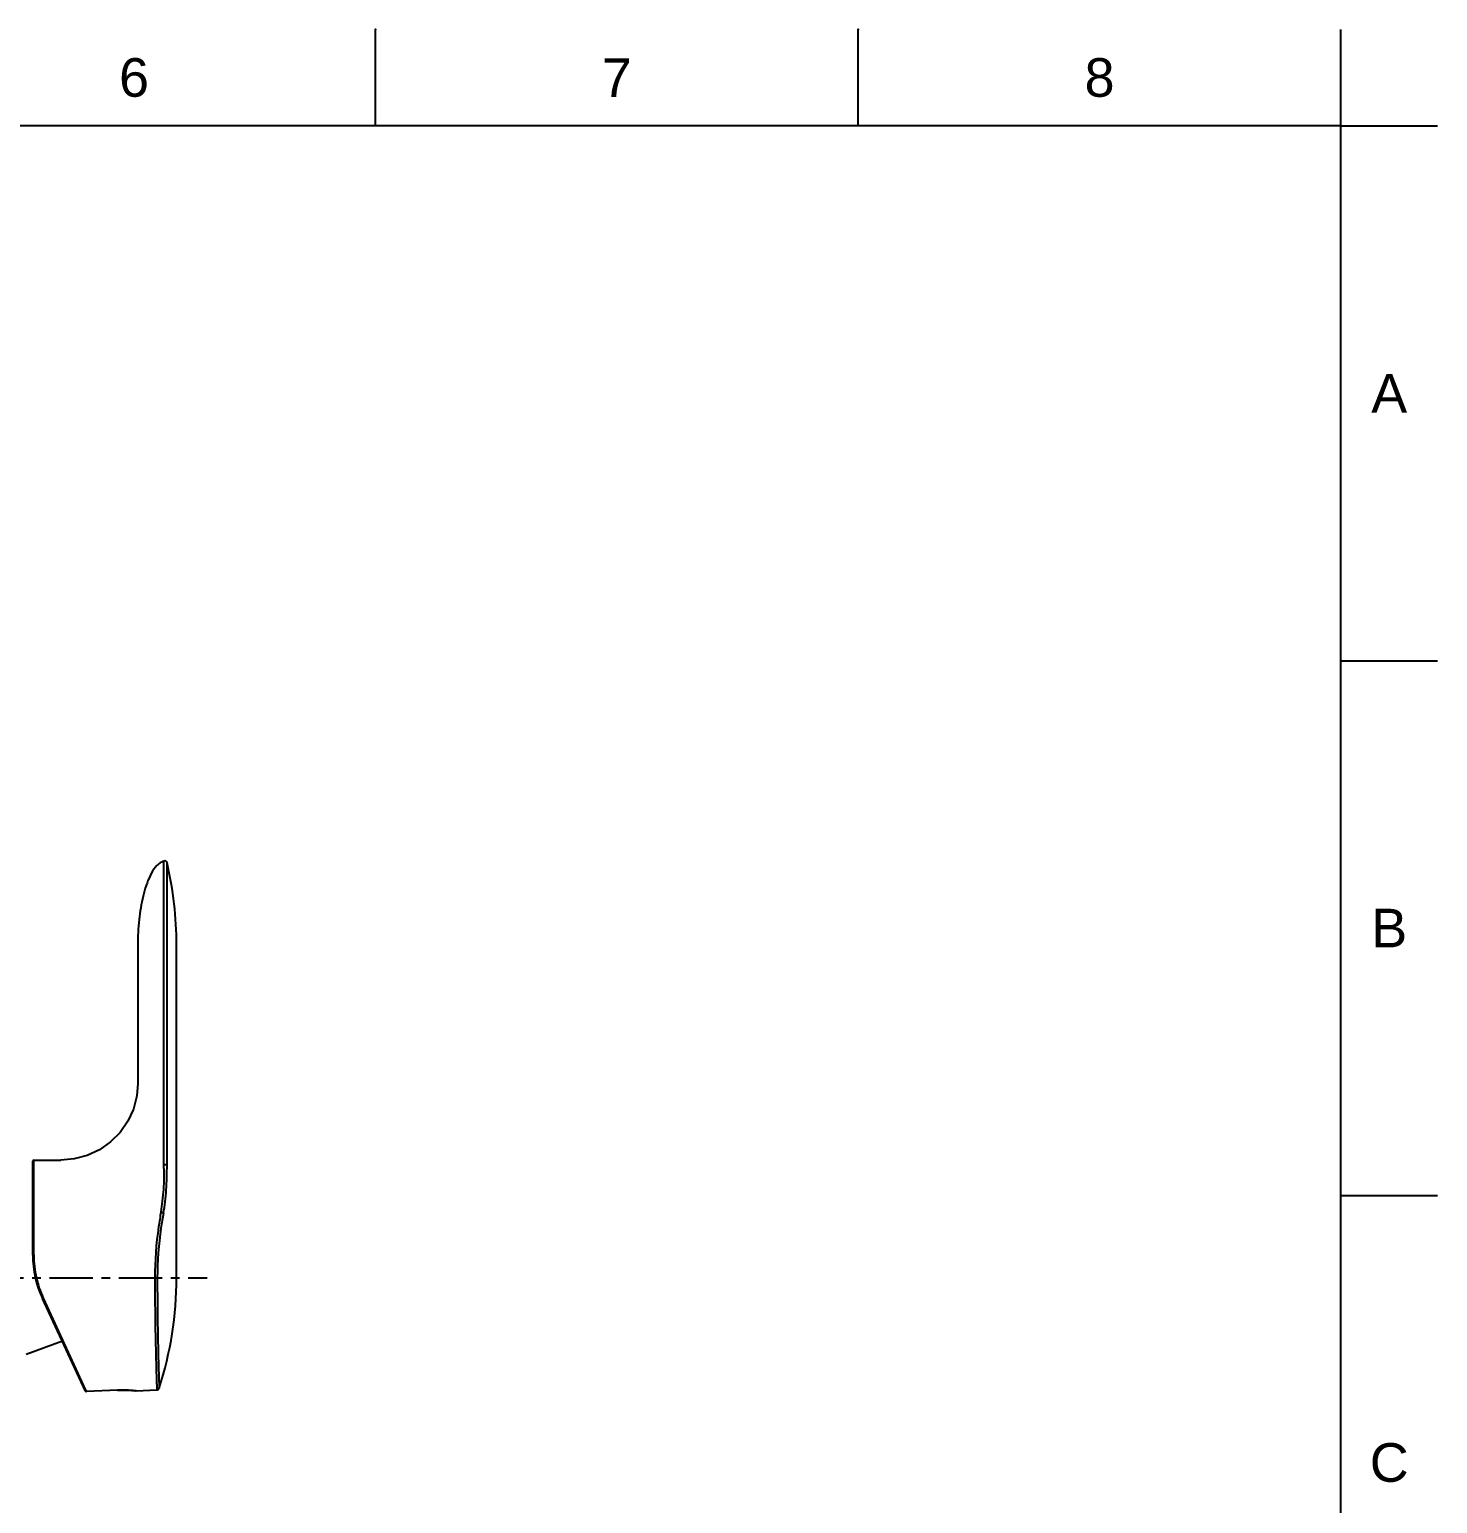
# Model space of a CAD drawing. Header units: millimetres. Extents: x 601 to 1195, y -13 to 407.
# Drawn here: x 988.8 to 1195, y 190.8 to 406.7 of the extents above; entities that cross this region are included whole.
import ezdxf

# ---------------------------------------------------------------- set-up
doc = ezdxf.new("R2010")
doc.units = ezdxf.units.MM
doc.header["$LTSCALE"] = 0.1
doc.linetypes.add('CENTERX2', pattern=[101.6, 63.5, -12.7, 12.7, -12.7])
doc.layers.add('CENTER', color=1, linetype='CENTERX2')
doc.styles.get("Standard").update_dxf_attribs({"font": 'arial.ttf'})

msp = doc.modelspace()

# ---------------------------------------------------------------- linework, layer by layer
for p, q in [((1039.4526, 392.5863), (1039.4526, 406.7277)), ((1110.1597, 392.5863), (1110.1597, 406.7277)), ((1180.8668, 392.5863), (1180.8668, 406.7277)), ((1180.8668, 392.5863), (615.2102, 392.5863)), ((1180.8668, 0.8691), (1180.8668, 392.5863)), ((1180.8668, 392.5863), (1195.0082, 392.5863)), ((1180.8668, 314.2429), (1195.0082, 314.2429)), ((1180.8668, 235.8994), (1195.0082, 235.8994))]:
    msp.add_line(p, q)
at = {"color": 7, "linetype": 'Continuous'}
for p, q in [((1008.4658, 240.3995), (1008.4659, 284.8929)), ((1008.929, 240.3995), (1008.929, 284.6168)), ((1004.6496, 272.583), (1004.6497, 252.3198)), ((1010.3259, 223.82), (1010.3259, 272.57)), ((989.2734, 227.1454), (989.2734, 240.92)), ((989.4234, 241.07), (993.3996, 241.07)), ((989.4234, 227.1746), (989.4234, 241.07)), ((1008.929, 240.3995), (1008.4658, 240.3995)), ((989.6543, 223.7864), (989.8005, 223.82)), ((997.0048, 207.2398), (990.6787, 220.8061)), ((990.8072, 220.8601), (990.8149, 220.8434)), ((996.7492, 208.0155), (990.8148, 220.8434)), ((993.6052, 214.5304), (988.3005, 212.57)), ((997.1016, 207.2545), (996.7492, 208.0155)), ((1001.655, 207.3589), (997.1474, 207.1553)), ((1001.6551, 207.357), (997.1475, 207.1534)), ((1001.6551, 207.357), (1001.655, 207.3589)), ((1002.7311, 207.3722), (1002.7378, 207.372)), ((1004.4302, 207.2639), (1007.4449, 207.4019)), ((997.1477, 207.1551), (997.1016, 207.2545)), ((997.1474, 207.1553), (997.1475, 207.1534)), ((1003.7596, 207.3249), (1004.1155, 207.2947)), ((1004.1133, 207.2949), (1004.3332, 207.2727)), ((1004.3326, 207.2728), (1004.4065, 207.2647)), ((1004.4054, 207.2667), (1004.367, 207.2709)), ((1004.4302, 207.2639), (1004.4054, 207.2667)), ((1004.4065, 207.2647), (1004.4302, 207.2639))]:
    msp.add_line(p, q, dxfattribs=at)
for points in [[(1004.6497, 252.3197), (1004.496, 250.466), (1004, 248.5519), (1003.1763, 246.7538), (1002.0506, 245.1278), (1000.6576, 243.7242), (999.0403, 242.5861), (997.2485, 241.7487), (995.3383, 241.2381), (993.3998, 241.0699)], [(1001.6551, 207.357), (1002.1371, 207.372), (1002.7439, 207.372), (1003.2972, 207.3536), (1003.7636, 207.3247)]]:
    msp.add_lwpolyline(points, dxfattribs=at)
for centre, radius, start, end in [((1008.5639, 284.531), 0.375, 13.228995, 105.159624), ((957.6838, 272.57), 52.6422, 0, 13.229013), ((989.4234, 240.92), 0.15, 90, 180), ((1004.2734, 227.1454), 15, 180, 205), ((1004.5307, 227.1744), 15.1073, 179.999566, 192.829053), ((1004.4902, 227.1651), 15.0658, 192.828387, 204.739675), ((1493.9359, 223.8921), 486.4291, 180.008495, 180.580294), ((957.6838, 223.82), 52.6422, 342.124429, 0), ((1002.4372, 189.6127), 17.7634, 84.059988, 92.523608), ((1007.4278, 207.7764), 0.3749, 272.610366, 342.135366), ((997.138, 207.2925), 0.1377, 265.149522, 273.951942), ((997.1408, 207.3031), 0.1499, 265.583476, 272.564944), ((1002.5042, 190.2354), 17.1371, 83.75964, 84.067418)]:
    msp.add_arc(centre, radius, start, end, dxfattribs=at)
for points, knots in [([(1008.4653, 284.8949), (1008.2102, 284.8297), (1007.7565, 284.5594), (1007.0516, 283.8362), (1006.4095, 282.7297), (1005.8369, 281.2775), (1005.2394, 279.142), (1004.7726, 276.23), (1004.6496, 273.8299), (1004.6496, 272.583)], [0, 0, 0, 0, 0.05893551, 0.11407596, 0.22548149, 0.34178295, 0.46320728, 0.72094291, 1, 1, 1, 1]), ([(1008.0484, 233.4911), (1008.1474, 234.0141), (1008.3092, 235.108), (1008.4576, 236.8052), (1008.5175, 238.2794), (1008.5111, 239.4869), (1008.4794, 240.0949), (1008.4658, 240.3995)], [0, 0, 0, 0, 0.23022178, 0.47786379, 0.73666084, 0.86814051, 1, 1, 1, 1]), ([(1008.4098, 233.2809), (1008.6212, 234.3982), (1008.8794, 236.773), (1008.929, 239.155), (1008.929, 240.3995)], [0, 0, 0, 0, 0.47747619, 1, 1, 1, 1]), ([(1008.0484, 233.4911), (1007.9134, 232.7561), (1007.3923, 229.5584), (1007.1519, 226.3125), (1007.1519, 223.82)], [0, 0, 0, 0, 0.23065315, 1, 1, 1, 1]), ([(1008.4098, 233.2809), (1008.274, 232.563), (1007.7468, 229.4367), (1007.5068, 226.2598), (1007.5068, 223.82)], [0, 0, 0, 0, 0.2304472, 1, 1, 1, 1]), ([(1008.0484, 233.4911), (1008.1289, 233.4808), (1008.2675, 233.4398), (1008.3876, 233.3392), (1008.4098, 233.2809)], [0, 0, 0, 0, 0.56510351, 1, 1, 1, 1]), ([(989.4234, 227.1746), (989.3878, 227.1746), (989.339, 227.1714), (989.2926, 227.1608), (989.2733, 227.1513), (989.2734, 227.1454)], [0, 0, 0, 0, 0.68230591, 0.8858978, 1, 1, 1, 1]), ([(1007.1519, 223.82), (1007.1514, 222.7258), (1007.1586, 220.5857), (1007.1872, 217.4925), (1007.2323, 215.063), (1007.2751, 213.2851), (1007.3032, 212.1056), (1007.33, 211.0445), (1007.3558, 210.1099), (1007.3802, 209.3084), (1007.3987, 208.7263), (1007.4117, 208.3314), (1007.4199, 208.0894), (1007.4272, 207.8842), (1007.433, 207.7156), (1007.4382, 207.5847), (1007.4404, 207.4974), (1007.4435, 207.4484), (1007.4425, 207.4225), (1007.4464, 207.4122), (1007.4433, 207.4018), (1007.4449, 207.4019)], [0, 0, 0, 0, 0.19988899, 0.39095968, 0.56512025, 0.64379283, 0.71585697, 0.78064898, 0.83770079, 0.88666538, 0.92714014, 0.94410429, 0.95884959, 0.9713591, 0.98162399, 0.98963552, 0.99538101, 0.99739827, 0.99884206, 0.99971004, 1, 1, 1, 1]), ([(990.6787, 220.8061), (990.6808, 220.8016), (990.7, 220.803), (990.7418, 220.8125), (990.7845, 220.8296), (990.8149, 220.8434)], [0, 0, 0, 0, 0.1043935, 0.30229066, 1, 1, 1, 1]), ([(1007.5317, 218.9656), (1007.5399, 218.1577), (1007.5596, 216.6103), (1007.5992, 214.4098), (1007.6359, 212.7281), (1007.6667, 211.5237), (1007.6882, 210.7381), (1007.7084, 210.0365), (1007.7268, 209.4223), (1007.7432, 208.8985), (1007.7574, 208.4673), (1007.7674, 208.1666), (1007.7744, 207.9737), (1007.7775, 207.8642), (1007.7822, 207.7801), (1007.78, 207.717), (1007.7886, 207.6842), (1007.7814, 207.6638), (1007.7847, 207.6614)], [0, 0, 0, 0, 0.21436214, 0.41058299, 0.58390935, 0.66064044, 0.73024821, 0.79242112, 0.84685344, 0.89327215, 0.93147808, 0.96131865, 0.97308234, 0.98273412, 0.99026591, 0.99566392, 0.9989135, 1, 1, 1, 1])]:
    msp.add_open_spline(points, degree=3, knots=knots, dxfattribs=at)
for points in [[(997.0048, 207.2398), (997.0261, 207.1941), (997.079, 207.1575), (997.1293, 207.1537)], [(997.0052, 207.24), (997.012, 207.2253), (997.0212, 207.2113), (997.0324, 207.1995)], [(997.0324, 207.1995), (997.0563, 207.1745), (997.0918, 207.1582), (997.1263, 207.1553)]]:
    msp.add_open_spline(points, degree=3, dxfattribs=at)
for p in [(1039.4526, 406.7277), (1110.1597, 406.7277), (1180.8668, 314.2429), (1180.8668, 235.8994)]:
    msp.add_point(p)
at = {"layer": 'CENTER'}
msp.add_line((940.9055, 223.82), (1014.8332, 223.82), dxfattribs=at)

# ---------------------------------------------------------------- texts
at = {"char_height": 5.6566, "attachment_point": 5}
for s, width, insert in [('6', 50, (1004.0991, 399.657)), ('7', 50, (1074.8062, 399.657)), ('8', 50, (1145.5132, 399.657)), ('A', 10, (1187.9375, 353.4146)), ('B', 10, (1187.9375, 275.0711)), ('C', 10, (1187.9375, 196.7277))]:
    msp.add_mtext_dynamic_manual_height_columns(s, width=width, gutter_width=12.5, heights=[0], dxfattribs=dict(at, insert=insert))

doc.saveas('drawing.dxf')
